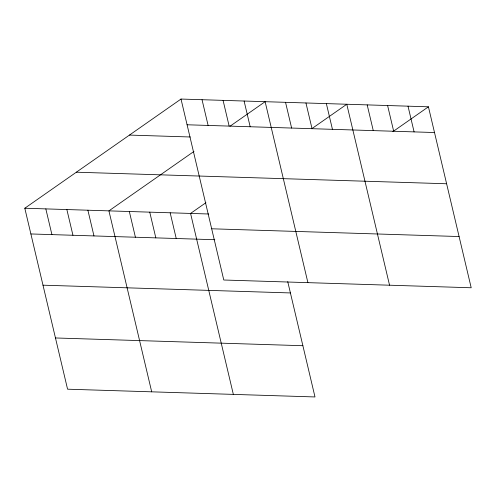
<?xml version="1.0" encoding="UTF-8"?>
<svg xmlns="http://www.w3.org/2000/svg" width="496" height="496" viewBox="0 0 496 496"><rect width="100%" height="100%" fill="white"/><g stroke="black" fill="none" stroke-linecap="round" stroke-linejoin="round"><path stroke-width="0.74" d="M287.736 281.635L314.991 396.949L67.574 389.193L24.8 208.233L181.009 99.051L428.426 106.807L471.2 287.767L223.783 280.011L181.009 99.051M193.979 151.416L108.922 210.868L151.695 391.828M230.15 126.139L265.131 101.692L307.904 282.652M205.908 202.703L190.569 213.429L233.343 394.388M311.798 128.7L346.778 104.253L389.552 285.212M392.832 131.688L428.426 106.807M187.085 124.775L434.502 132.531M129.462 135.079L190.297 136.989M76.347 172.205L446.611 183.762M24.8 208.233L208.711 213.999M211.674 228.786L459.091 236.542M30.882 233.951L214.793 239.717M42.991 285.181L290.408 292.938M55.465 337.962L302.882 345.718M408.01 106.169L414.092 131.893M387.599 105.53L393.681 131.254M367.189 104.892L373.265 130.609M326.362 103.608L332.444 129.332M305.951 102.97L312.034 128.693M285.541 102.331L291.623 128.055M244.1 101.029L250.176 126.753M223.07 100.372L229.146 126.096M202.039 99.715L208.115 125.432M170.159 212.79L176.235 238.508M149.742 212.145L155.825 237.869M129.332 211.507L135.414 237.231M87.891 210.211L93.973 235.929M66.861 209.548L72.943 235.271M45.83 208.89L51.913 234.608"/></g></svg>
